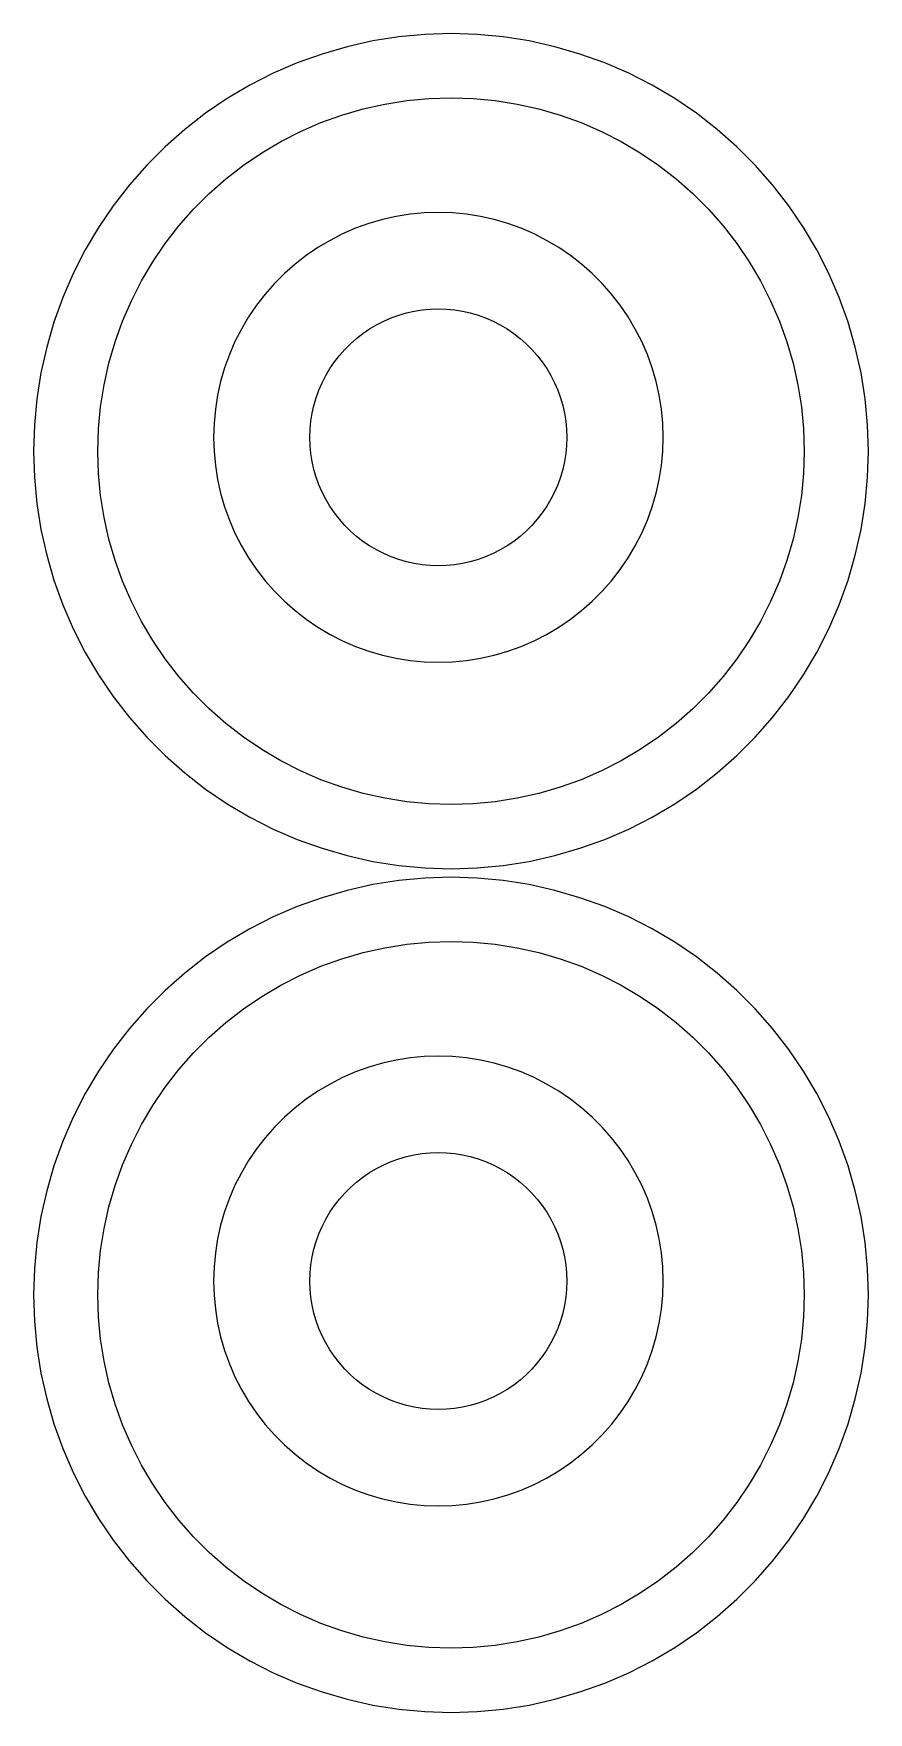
# Model space of a CAD drawing. Extents: x 2 to 1502, y 3 to 1555.
# Drawn here: x 1328.9 to 1402.6, y 52.2 to 200.3 of the extents above; entities that cross this region are included whole.
import ezdxf

# ---------------------------------------------------------------- set-up
doc = ezdxf.new("R2010")
doc.units = 0
doc.layers.get('0').update_dxf_attribs({"linetype": 'CONTINUOUS'})

msp = doc.modelspace()

# ---------------------------------------------------------------- linework, layer by layer
at = {"color": 7}
for points in [[(1361.1594, 200.024936), (1358.87295, 199.662611)], [(1363.46415, 200.242586), (1361.1594, 200.024936)], [(1365.777975, 200.315486), (1363.46415, 200.242736)], [(1368.0918, 200.242586), (1365.777975, 200.315336)], [(1370.396475, 200.024936), (1368.0918, 200.242586)], [(1372.683, 199.662611), (1370.396475, 200.024936)], [(1356.61365, 199.157786), (1354.390575, 198.511811)], [(1358.87295, 199.662611), (1356.61365, 199.157786)], [(1374.942225, 199.157786), (1372.683, 199.662611)], [(1377.1653, 198.511811), (1374.942225, 199.157786)], [(1352.212425, 197.727686), (1350.087825, 196.808186)], [(1354.390575, 198.511811), (1352.212425, 197.727686)], [(1379.34345, 197.727686), (1377.1653, 198.511811)], [(1381.46805, 196.808186), (1379.34345, 197.727686)], [(1348.025175, 195.757361), (1346.032575, 194.578961)], [(1350.087825, 196.808186), (1348.025175, 195.757361)], [(1383.530775, 195.757361), (1381.46805, 196.808186)], [(1385.523375, 194.578961), (1383.530775, 195.757361)], [(1346.032575, 194.578961), (1344.117825, 193.277636)], [(1358.023575, 193.666511), (1359.935175, 194.093711)], [(1359.935175, 194.093711), (1361.86995, 194.400386)], [(1361.86995, 194.400386), (1363.8201, 194.584661)], [(1363.8201, 194.584661), (1365.777975, 194.646161)], [(1365.777975, 194.646161), (1367.73585, 194.584661)], [(1367.73585, 194.584661), (1369.686, 194.400386)], [(1369.686, 194.400386), (1371.6207, 194.093711)], [(1371.6207, 194.093711), (1373.532375, 193.666511)], [(1387.43805, 193.277636), (1385.523375, 194.578961)], [(1344.117825, 193.277636), (1342.28865, 191.858861)], [(1354.29945, 192.456386), (1356.142425, 193.119986)], [(1356.142425, 193.119986), (1358.023575, 193.666511)], [(1373.532375, 193.666511), (1375.41345, 193.119986)], [(1375.41345, 193.119986), (1377.256425, 192.456386)], [(1389.267225, 191.858861), (1387.43805, 193.277636)], [(1342.28865, 191.858861), (1340.5521, 190.327811)], [(1350.756375, 190.789211), (1352.5017, 191.678561)], [(1352.5017, 191.678561), (1354.29945, 192.456386)], [(1377.256425, 192.456386), (1379.054175, 191.678561)], [(1379.054175, 191.678561), (1380.799575, 190.789211)], [(1391.003775, 190.327811), (1389.267225, 191.858861)], [(1340.5521, 190.327811), (1338.915225, 188.690861)], [(1347.45015, 188.691086), (1349.0703, 189.792161)], [(1349.0703, 189.792161), (1350.756375, 190.789211)], [(1380.799575, 190.789211), (1382.485575, 189.792161)], [(1382.485575, 189.792161), (1384.105725, 188.691086)], [(1392.640725, 188.690861), (1391.003775, 190.327811)], [(1338.915225, 188.690861), (1337.384175, 186.954386)], [(1345.902375, 187.490486), (1347.45015, 188.691086)], [(1384.105725, 188.691086), (1385.6535, 187.490486)], [(1394.171775, 186.954386), (1392.640725, 188.690861)], [(1337.384175, 186.954386), (1335.9654, 185.125136)], [(1344.43305, 186.195086), (1345.902375, 187.490486)], [(1385.6535, 187.490486), (1387.1229, 186.195086)], [(1395.590475, 185.125136), (1394.171775, 186.954386)], [(1343.04795, 184.809986), (1344.43305, 186.195086)], [(1387.1229, 186.195086), (1388.508, 184.809986)], [(1335.9654, 185.125136), (1334.664, 183.210461)], [(1341.75255, 183.340661), (1343.04795, 184.809986)], [(1359.7278, 183.899561), (1358.530725, 183.551786)], [(1360.9443, 184.171511), (1359.7278, 183.899561)], [(1362.1755, 184.366436), (1360.9443, 184.171511)], [(1363.41645, 184.483811), (1362.1755, 184.366436)], [(1364.66235, 184.522961), (1363.41645, 184.483961)], [(1365.90825, 184.483811), (1364.66235, 184.522811)], [(1367.149275, 184.366436), (1365.90825, 184.483811)], [(1368.380475, 184.171511), (1367.149275, 184.366436)], [(1369.596975, 183.899561), (1368.380475, 184.171511)], [(1370.79405, 183.551786), (1369.596975, 183.899561)], [(1388.508, 184.809986), (1389.803325, 183.340661)], [(1396.891875, 183.210461), (1395.590475, 185.125136)], [(1334.664, 183.210461), (1333.485675, 181.217861)], [(1340.551875, 181.792886), (1341.75255, 183.340661)], [(1356.213825, 182.634461), (1355.10315, 182.068586)], [(1357.357875, 183.129536), (1356.213825, 182.634461)], [(1358.530725, 183.551786), (1357.357875, 183.129536)], [(1371.966825, 183.129536), (1370.79405, 183.551786)], [(1373.110875, 182.634461), (1371.966825, 183.129536)], [(1374.22155, 182.068586), (1373.110875, 182.634461)], [(1389.803325, 183.340661), (1391.004, 181.792886)], [(1398.070275, 181.217861), (1396.891875, 183.210461)], [(1333.485675, 181.217861), (1332.43485, 179.155211)], [(1339.450875, 180.172736), (1340.551875, 181.792886)], [(1354.030275, 181.434011), (1352.99925, 180.733361)], [(1355.10315, 182.068586), (1354.030275, 181.434011)], [(1375.2945, 181.434011), (1374.22155, 182.068586)], [(1376.325525, 180.733361), (1375.2945, 181.434011)], [(1391.004, 181.792886), (1392.105, 180.172736)], [(1399.121025, 179.155211), (1398.070275, 181.217861)], [(1338.45375, 178.486661), (1339.450875, 180.172736)], [(1352.014275, 179.969336), (1351.07925, 179.145011)], [(1352.99925, 180.733361), (1352.014275, 179.969336)], [(1377.310425, 179.969336), (1376.325525, 180.733361)], [(1378.245525, 179.145011), (1377.310425, 179.969336)], [(1392.105, 180.172736), (1393.102125, 178.486661)], [(1332.43485, 179.155211), (1331.515275, 177.030611)], [(1337.564475, 176.741336), (1338.45375, 178.486661)], [(1350.19785, 178.263536), (1349.37345, 177.328511)], [(1351.07925, 179.145011), (1350.19785, 178.263536)], [(1379.126925, 178.263536), (1378.245525, 179.145011)], [(1379.951325, 177.328511), (1379.126925, 178.263536)], [(1393.102125, 178.486661), (1393.991475, 176.741336)], [(1400.0406, 177.030611), (1399.121025, 179.155211)], [(1331.515275, 177.030611), (1330.731225, 174.852461)], [(1336.78665, 174.943586), (1337.564475, 176.741336)], [(1348.609425, 176.343536), (1347.908775, 175.312586)], [(1349.37345, 177.328511), (1348.609425, 176.343536)], [(1380.71535, 176.343536), (1379.951325, 177.328511)], [(1381.415925, 175.312586), (1380.71535, 176.343536)], [(1393.991475, 176.741336), (1394.7693, 174.943586)], [(1400.82465, 174.852461), (1400.0406, 177.030611)], [(1330.731225, 174.852461), (1330.08525, 172.629386)], [(1336.12305, 173.100536), (1336.78665, 174.943586)], [(1347.908775, 175.312586), (1347.274275, 174.239636)], [(1359.200025, 174.616511), (1359.834675, 174.939836)], [(1359.834675, 174.939836), (1360.488375, 175.222811)], [(1360.488375, 175.222811), (1361.158575, 175.464011)], [(1361.158575, 175.464011), (1361.842575, 175.662836)], [(1361.842575, 175.662836), (1362.53775, 175.818161)], [(1362.53775, 175.818161), (1363.241325, 175.929536)], [(1363.241325, 175.929536), (1363.95045, 175.997036)], [(1363.95045, 175.996661), (1364.66235, 176.019161)], [(1364.66235, 176.019011), (1365.374325, 175.996511)], [(1365.374325, 175.996661), (1366.08345, 175.929161)], [(1366.08345, 175.929536), (1366.78695, 175.818161)], [(1366.78695, 175.818161), (1367.482125, 175.662836)], [(1367.482125, 175.662836), (1368.166125, 175.464011)], [(1368.166125, 175.464011), (1368.8364, 175.222811)], [(1368.8364, 175.222811), (1369.4901, 174.939836)], [(1369.4901, 174.939836), (1370.12475, 174.616511)], [(1382.0505, 174.239636), (1381.415925, 175.312586)], [(1394.7693, 174.943586), (1395.4329, 173.100536)], [(1401.4707, 172.629386), (1400.82465, 174.852461)], [(1347.274275, 174.239636), (1346.708325, 173.128961)], [(1356.9006, 172.945886), (1357.4349, 173.416961)], [(1357.4349, 173.416961), (1357.9977, 173.853536)], [(1357.9977, 173.853536), (1358.5869, 174.253886)], [(1358.5869, 174.253886), (1359.200025, 174.616511)], [(1370.12475, 174.616511), (1370.737875, 174.253886)], [(1370.737875, 174.253886), (1371.327, 173.853536)], [(1371.327, 173.853536), (1371.8898, 173.416961)], [(1371.8898, 173.416961), (1372.4241, 172.945886)], [(1382.61645, 173.128961), (1382.0505, 174.239636)], [(1330.08525, 172.629386), (1329.58035, 170.370086)], [(1335.576525, 171.219461), (1336.12305, 173.100536)], [(1346.213325, 171.984911), (1345.791, 170.812136)], [(1346.708325, 173.128961), (1346.213325, 171.984911)], [(1355.489325, 171.345086), (1355.925825, 171.907886)], [(1355.925825, 171.907886), (1356.396975, 172.442186)], [(1356.396975, 172.442186), (1356.9006, 172.945886)], [(1372.4241, 172.945886), (1372.9278, 172.442186)], [(1372.9278, 172.442186), (1373.398875, 171.907886)], [(1373.398875, 171.907886), (1373.83545, 171.345086)], [(1383.11145, 171.984911), (1382.61645, 173.128961)], [(1383.5337, 170.812136), (1383.11145, 171.984911)], [(1395.4329, 173.100536), (1395.979425, 171.219461)], [(1401.975525, 170.370086), (1401.4707, 172.629386)], [(1335.149325, 169.307786), (1335.576525, 171.219461)], [(1345.791, 170.812136), (1345.443225, 169.615061)], [(1354.72635, 170.142836), (1355.0889, 170.755961)], [(1355.0889, 170.755961), (1355.489325, 171.345086)], [(1373.83545, 171.345086), (1374.2358, 170.755961)], [(1374.2358, 170.755961), (1374.598425, 170.142836)], [(1383.881475, 169.615061), (1383.5337, 170.812136)], [(1395.979425, 171.219461), (1396.40655, 169.307786)], [(1329.58035, 170.370086), (1329.2181, 168.083636)], [(1334.842575, 167.373086), (1335.149325, 169.307786)], [(1345.443225, 169.615061), (1345.17135, 168.398561)], [(1354.12005, 168.854411), (1354.40295, 169.508186)], [(1354.40295, 169.508186), (1354.72635, 170.142836)], [(1374.598425, 170.142836), (1374.92175, 169.508186)], [(1374.92175, 169.508186), (1375.204725, 168.854411)], [(1384.153425, 168.398561), (1383.881475, 169.615061)], [(1396.40655, 169.307786), (1396.7133, 167.373086)], [(1402.337775, 168.083636), (1401.975525, 170.370086)], [(1329.2181, 168.083636), (1329.000375, 165.778886)], [(1345.17135, 168.398561), (1344.97635, 167.167361)], [(1353.524625, 166.805036), (1353.680025, 167.500211)], [(1353.680025, 167.500211), (1353.878775, 168.184211)], [(1353.878775, 168.184211), (1354.12005, 168.854411)], [(1375.204725, 168.854411), (1375.446, 168.184211)], [(1375.446, 168.184211), (1375.64475, 167.500211)], [(1375.64475, 167.500211), (1375.800075, 166.805036)], [(1384.348425, 167.167361), (1384.153425, 168.398561)], [(1402.5555, 165.778886), (1402.337775, 168.083636)], [(1334.658375, 165.422936), (1334.842575, 167.373086)], [(1344.97635, 167.167361), (1344.85905, 165.926336)], [(1353.3462, 165.392411), (1353.41295, 166.101536)], [(1353.41325, 166.101536), (1353.524625, 166.805036)], [(1375.800075, 166.805036), (1375.911525, 166.101536)], [(1375.911825, 166.101536), (1375.978575, 165.392411)], [(1384.465725, 165.926336), (1384.348425, 167.167361)], [(1396.7133, 167.373086), (1396.897575, 165.422936)], [(1329.0003, 165.778886), (1328.92755, 163.465061)], [(1334.596875, 163.465061), (1334.658375, 165.422936)], [(1344.819825, 164.680436), (1344.858825, 163.434536)], [(1344.8589, 165.926336), (1344.8199, 164.680436)], [(1353.323475, 164.680436), (1353.345975, 165.392411)], [(1353.345975, 163.968461), (1353.323475, 164.680436)], [(1376.001225, 164.680436), (1375.978725, 163.968461)], [(1375.9788, 165.392411), (1376.0013, 164.680436)], [(1384.504875, 164.680436), (1384.465875, 165.926336)], [(1384.465875, 163.434536), (1384.504875, 164.680436)], [(1396.897575, 165.422936), (1396.959075, 163.465061)], [(1402.628325, 163.465061), (1402.555575, 165.778886)], [(1328.92755, 163.465061), (1329.0003, 161.151236)], [(1334.658375, 161.507186), (1334.596875, 163.465061)], [(1344.85905, 163.434536), (1344.97635, 162.193586)], [(1353.41295, 163.259336), (1353.3462, 163.968461)], [(1353.524625, 162.555836), (1353.41325, 163.259336)], [(1375.911525, 163.259336), (1375.800075, 162.555836)], [(1375.978575, 163.968461), (1375.911825, 163.259336)], [(1384.348425, 162.193586), (1384.465725, 163.434536)], [(1396.959075, 163.465061), (1396.897575, 161.507186)], [(1402.555575, 161.151236), (1402.628325, 163.465061)], [(1334.842575, 159.557036), (1334.658375, 161.507186)], [(1344.97635, 162.193586), (1345.17135, 160.962386)], [(1353.680025, 161.860661), (1353.524625, 162.555836)], [(1353.878775, 161.176661), (1353.680025, 161.860661)], [(1375.64475, 161.860661), (1375.446, 161.176661)], [(1375.800075, 162.555836), (1375.64475, 161.860661)], [(1384.153425, 160.962386), (1384.348425, 162.193586)], [(1396.897575, 161.507186), (1396.7133, 159.557036)], [(1329.000375, 161.151236), (1329.2181, 158.846561)], [(1345.17135, 160.962386), (1345.443225, 159.745886)], [(1354.12005, 160.506461), (1353.878775, 161.176661)], [(1354.40295, 159.852761), (1354.12005, 160.506461)], [(1375.204725, 160.506461), (1374.92175, 159.852761)], [(1375.446, 161.176661), (1375.204725, 160.506461)], [(1383.881475, 159.745886), (1384.153425, 160.962386)], [(1402.337775, 158.846561), (1402.5555, 161.151236)], [(1329.2181, 158.846561), (1329.58035, 156.560036)], [(1335.149325, 157.622336), (1334.842575, 159.557036)], [(1345.443225, 159.745886), (1345.791, 158.548736)], [(1345.791, 158.548736), (1346.213325, 157.375961)], [(1354.72635, 159.218111), (1354.40295, 159.852761)], [(1355.0889, 158.604986), (1354.72635, 159.218111)], [(1355.489325, 158.015786), (1355.0889, 158.604986)], [(1374.2358, 158.604986), (1373.83545, 158.015786)], [(1374.598425, 159.218111), (1374.2358, 158.604986)], [(1374.92175, 159.852761), (1374.598425, 159.218111)], [(1383.11145, 157.375961), (1383.5337, 158.548736)], [(1383.5337, 158.548736), (1383.881475, 159.745886)], [(1396.7133, 159.557036), (1396.40655, 157.622336)], [(1401.975525, 156.560036), (1402.337775, 158.846561)], [(1335.576525, 155.710661), (1335.149325, 157.622336)], [(1346.213325, 157.375961), (1346.708325, 156.231911)], [(1355.925825, 157.452986), (1355.489325, 158.015786)], [(1356.396975, 156.918686), (1355.925825, 157.452986)], [(1373.398875, 157.452986), (1372.9278, 156.918686)], [(1373.83545, 158.015786), (1373.398875, 157.452986)], [(1382.61645, 156.231911), (1383.11145, 157.375961)], [(1396.40655, 157.622336), (1395.979425, 155.710661)], [(1329.58035, 156.560036), (1330.08525, 154.300811)], [(1336.12305, 153.829586), (1335.576525, 155.710661)], [(1346.708325, 156.231911), (1347.274275, 155.121236)], [(1356.9006, 156.414986), (1356.396975, 156.918686)], [(1357.4349, 155.943911), (1356.9006, 156.414986)], [(1357.9977, 155.507411), (1357.4349, 155.943911)], [(1371.8898, 155.943911), (1371.327, 155.507411)], [(1372.4241, 156.414986), (1371.8898, 155.943911)], [(1372.9278, 156.918686), (1372.4241, 156.414986)], [(1382.0505, 155.121236), (1382.61645, 156.231911)], [(1395.979425, 155.710661), (1395.4329, 153.829586)], [(1401.4707, 154.300811), (1401.975525, 156.560036)], [(1330.08525, 154.300811), (1330.731225, 152.077736)], [(1347.274275, 155.121236), (1347.908775, 154.048286)], [(1358.5869, 155.106986), (1357.9977, 155.507411)], [(1359.200025, 154.744361), (1358.5869, 155.106986)], [(1359.834675, 154.421036), (1359.200025, 154.744361)], [(1360.488375, 154.138136), (1359.834675, 154.421036)], [(1361.158575, 153.896861), (1360.488375, 154.138136)], [(1368.8364, 154.138136), (1368.166125, 153.896861)], [(1369.4901, 154.421036), (1368.8364, 154.138136)], [(1370.12475, 154.744361), (1369.4901, 154.421036)], [(1370.737875, 155.106986), (1370.12475, 154.744361)], [(1371.327, 155.507411), (1370.737875, 155.106986)], [(1381.415925, 154.048286), (1382.0505, 155.121236)], [(1400.82465, 152.077736), (1401.4707, 154.300811)], [(1336.78665, 151.986536), (1336.12305, 153.829586)], [(1347.908775, 154.048286), (1348.609425, 153.017336)], [(1348.609425, 153.017336), (1349.37345, 152.032361)], [(1361.842575, 153.698111), (1361.158575, 153.896861)], [(1362.53775, 153.542711), (1361.842575, 153.698111)], [(1363.241325, 153.431336), (1362.53775, 153.542711)], [(1363.95045, 153.364286), (1363.241325, 153.431036)], [(1364.66235, 153.341861), (1363.95045, 153.364361)], [(1365.374325, 153.364286), (1364.66235, 153.341786)], [(1366.08345, 153.431336), (1365.374325, 153.364586)], [(1366.78695, 153.542711), (1366.08345, 153.431336)], [(1367.482125, 153.698111), (1366.78695, 153.542711)], [(1368.166125, 153.896861), (1367.482125, 153.698111)], [(1379.951325, 152.032361), (1380.71535, 153.017336)], [(1380.71535, 153.017336), (1381.415925, 154.048286)], [(1395.4329, 153.829586), (1394.7693, 151.986536)], [(1330.731225, 152.077736), (1331.515275, 149.899586)], [(1337.564475, 150.188861), (1336.78665, 151.986536)], [(1349.37345, 152.032361), (1350.19785, 151.097336)], [(1379.126925, 151.097336), (1379.951325, 152.032361)], [(1394.7693, 151.986536), (1393.991475, 150.188861)], [(1400.0406, 149.899586), (1400.82465, 152.077736)], [(1331.515275, 149.899586), (1332.43485, 147.774911)], [(1338.45375, 148.443461), (1337.564475, 150.188861)], [(1350.19785, 151.097336), (1351.07925, 150.215936)], [(1351.07925, 150.215936), (1352.014275, 149.391536)], [(1377.310425, 149.391536), (1378.245525, 150.215936)], [(1378.245525, 150.215936), (1379.126925, 151.097336)], [(1393.991475, 150.188861), (1393.102125, 148.443461)], [(1399.121025, 147.774911), (1400.0406, 149.899586)], [(1339.450875, 146.757386), (1338.45375, 148.443461)], [(1352.014275, 149.391536), (1352.99925, 148.627511)], [(1352.99925, 148.627511), (1354.030275, 147.926861)], [(1375.2945, 147.926861), (1376.325525, 148.627511)], [(1376.325525, 148.627511), (1377.310425, 149.391536)], [(1393.102125, 148.443461), (1392.105, 146.757386)], [(1332.43485, 147.774911), (1333.485675, 145.712261)], [(1340.551875, 145.137236), (1339.450875, 146.757386)], [(1354.030275, 147.926861), (1355.10315, 147.292361)], [(1355.10315, 147.292361), (1356.213825, 146.726411)], [(1356.213825, 146.726411), (1357.357875, 146.231411)], [(1371.966825, 146.231411), (1373.110875, 146.726411)], [(1373.110875, 146.726411), (1374.22155, 147.292361)], [(1374.22155, 147.292361), (1375.2945, 147.926861)], [(1392.105, 146.757386), (1391.004, 145.137236)], [(1398.070275, 145.712261), (1399.121025, 147.774911)], [(1333.485675, 145.712261), (1334.664, 143.719661)], [(1357.357875, 146.231411), (1358.530725, 145.809086)], [(1358.530725, 145.809086), (1359.7278, 145.461311)], [(1359.7278, 145.461311), (1360.9443, 145.189361)], [(1360.9443, 145.189361), (1362.1755, 144.994436)], [(1367.149275, 144.994436), (1368.380475, 145.189361)], [(1368.380475, 145.189361), (1369.596975, 145.461311)], [(1369.596975, 145.461311), (1370.79405, 145.809086)], [(1370.79405, 145.809086), (1371.966825, 146.231411)], [(1396.891875, 143.719661), (1398.070275, 145.712261)], [(1334.664, 143.719661), (1335.9654, 141.804986)], [(1341.75255, 143.589536), (1340.551875, 145.137236)], [(1362.1755, 144.994436), (1363.41645, 144.877136)], [(1363.41645, 144.877136), (1364.66235, 144.838136)], [(1364.66235, 144.837911), (1365.90825, 144.876911)], [(1365.90825, 144.877136), (1367.149275, 144.994436)], [(1391.004, 145.137236), (1389.803325, 143.589536)], [(1395.590475, 141.804986), (1396.891875, 143.719661)], [(1343.04795, 142.120136), (1341.75255, 143.589536)], [(1389.803325, 143.589536), (1388.508, 142.120136)], [(1335.9654, 141.804986), (1337.384175, 139.975811)], [(1344.43305, 140.735036), (1343.04795, 142.120136)], [(1388.508, 142.120136), (1387.1229, 140.735036)], [(1394.171775, 139.975811), (1395.590475, 141.804986)], [(1337.384175, 139.975811), (1338.915225, 138.239261)], [(1345.902375, 139.439636), (1344.43305, 140.735036)], [(1347.45015, 138.239036), (1345.902375, 139.439636)], [(1385.6535, 139.439636), (1384.105725, 138.239036)], [(1387.1229, 140.735036), (1385.6535, 139.439636)], [(1392.640725, 138.239261), (1394.171775, 139.975811)], [(1338.915225, 138.239261), (1340.5521, 136.602311)], [(1349.0703, 137.138036), (1347.45015, 138.239036)], [(1384.105725, 138.239036), (1382.485575, 137.138036)], [(1391.003775, 136.602311), (1392.640725, 138.239261)], [(1340.5521, 136.602311), (1342.28865, 135.071261)], [(1350.756375, 136.140911), (1349.0703, 137.138036)], [(1382.485575, 137.138036), (1380.799575, 136.140911)], [(1389.267225, 135.071261), (1391.003775, 136.602311)], [(1342.28865, 135.071261), (1344.117825, 133.652561)], [(1352.5017, 135.251561), (1350.756375, 136.140911)], [(1354.29945, 134.473736), (1352.5017, 135.251561)], [(1379.054175, 135.251561), (1377.256425, 134.473736)], [(1380.799575, 136.140911), (1379.054175, 135.251561)], [(1387.43805, 133.652561), (1389.267225, 135.071261)], [(1344.117825, 133.652561), (1346.032575, 132.351161)], [(1356.142425, 133.810136), (1354.29945, 134.473736)], [(1358.023575, 133.263611), (1356.142425, 133.810136)], [(1375.41345, 133.810136), (1373.532375, 133.263611)], [(1377.256425, 134.473736), (1375.41345, 133.810136)], [(1385.523375, 132.351161), (1387.43805, 133.652561)], [(1346.032575, 132.351161), (1348.025175, 131.172761)], [(1359.935175, 132.836411), (1358.023575, 133.263611)], [(1361.86995, 132.529736), (1359.935175, 132.836411)], [(1363.8201, 132.345461), (1361.86995, 132.529736)], [(1365.777975, 132.283961), (1363.8201, 132.345461)], [(1367.73585, 132.345461), (1365.777975, 132.283961)], [(1369.686, 132.529736), (1367.73585, 132.345461)], [(1371.6207, 132.836411), (1369.686, 132.529736)], [(1373.532375, 133.263611), (1371.6207, 132.836411)], [(1383.530775, 131.172761), (1385.523375, 132.351161)], [(1348.025175, 131.172761), (1350.087825, 130.122011)], [(1381.46805, 130.122011), (1383.530775, 131.172761)], [(1350.087825, 130.122011), (1352.212425, 129.202436)], [(1352.212425, 129.202436), (1354.390575, 128.418386)], [(1377.1653, 128.418386), (1379.34345, 129.202436)], [(1379.34345, 129.202436), (1381.46805, 130.122011)], [(1354.390575, 128.418386), (1356.61365, 127.772336)], [(1356.61365, 127.772336), (1358.87295, 127.267511)], [(1372.683, 127.267511), (1374.942225, 127.772336)], [(1374.942225, 127.772336), (1377.1653, 128.418386)], [(1358.87295, 127.267511), (1361.1594, 126.905261)], [(1361.1594, 126.905261), (1363.46415, 126.687536)], [(1363.46415, 126.687536), (1365.777975, 126.614786)], [(1365.777975, 126.614711), (1368.0918, 126.687461)], [(1368.0918, 126.687536), (1370.396475, 126.905261)], [(1370.396475, 126.905261), (1372.683, 127.267511)], [(1356.61365, 124.707461), (1354.390575, 124.061486)], [(1358.87295, 125.212286), (1356.61365, 124.707461)], [(1361.1594, 125.574611), (1358.87295, 125.212286)], [(1363.46415, 125.792261), (1361.1594, 125.574611)], [(1365.777975, 125.865161), (1363.46415, 125.792411)], [(1368.0918, 125.792261), (1365.777975, 125.865011)], [(1370.396475, 125.574611), (1368.0918, 125.792261)], [(1372.683, 125.212286), (1370.396475, 125.574611)], [(1374.942225, 124.707461), (1372.683, 125.212286)], [(1377.1653, 124.061486), (1374.942225, 124.707461)], [(1352.212425, 123.277361), (1350.087825, 122.357861)], [(1354.390575, 124.061486), (1352.212425, 123.277361)], [(1379.34345, 123.277361), (1377.1653, 124.061486)], [(1381.46805, 122.357861), (1379.34345, 123.277361)], [(1350.087825, 122.357861), (1348.025175, 121.307036)], [(1383.530775, 121.307036), (1381.46805, 122.357861)], [(1346.032575, 120.128636), (1344.117825, 118.827311)], [(1348.025175, 121.307036), (1346.032575, 120.128636)], [(1361.86995, 119.950061), (1363.8201, 120.134336)], [(1363.8201, 120.134336), (1365.777975, 120.195836)], [(1365.777975, 120.195836), (1367.73585, 120.134336)], [(1367.73585, 120.134336), (1369.686, 119.950061)], [(1385.523375, 120.128636), (1383.530775, 121.307036)], [(1387.43805, 118.827311), (1385.523375, 120.128636)], [(1344.117825, 118.827311), (1342.28865, 117.408536)], [(1354.29945, 118.006061), (1356.142425, 118.669661)], [(1356.142425, 118.669661), (1358.023575, 119.216186)], [(1358.023575, 119.216186), (1359.935175, 119.643386)], [(1359.935175, 119.643386), (1361.86995, 119.950061)], [(1369.686, 119.950061), (1371.6207, 119.643386)], [(1371.6207, 119.643386), (1373.532375, 119.216186)], [(1373.532375, 119.216186), (1375.41345, 118.669661)], [(1375.41345, 118.669661), (1377.256425, 118.006061)], [(1389.267225, 117.408536), (1387.43805, 118.827311)], [(1342.28865, 117.408536), (1340.5521, 115.877486)], [(1350.756375, 116.338886), (1352.5017, 117.228236)], [(1352.5017, 117.228236), (1354.29945, 118.006061)], [(1377.256425, 118.006061), (1379.054175, 117.228236)], [(1379.054175, 117.228236), (1380.799575, 116.338886)], [(1391.003775, 115.877486), (1389.267225, 117.408536)], [(1340.5521, 115.877486), (1338.915225, 114.240536)], [(1349.0703, 115.341836), (1350.756375, 116.338886)], [(1380.799575, 116.338886), (1382.485575, 115.341836)], [(1392.640725, 114.240536), (1391.003775, 115.877486)], [(1338.915225, 114.240536), (1337.384175, 112.504061)], [(1345.902375, 113.040161), (1347.45015, 114.240761)], [(1347.45015, 114.240761), (1349.0703, 115.341836)], [(1382.485575, 115.341836), (1384.105725, 114.240761)], [(1384.105725, 114.240761), (1385.6535, 113.040161)], [(1394.171775, 112.504061), (1392.640725, 114.240536)], [(1344.43305, 111.744761), (1345.902375, 113.040161)], [(1385.6535, 113.040161), (1387.1229, 111.744761)], [(1337.384175, 112.504061), (1335.9654, 110.674811)], [(1343.04795, 110.359661), (1344.43305, 111.744761)], [(1387.1229, 111.744761), (1388.508, 110.359661)], [(1395.590475, 110.674811), (1394.171775, 112.504061)], [(1335.9654, 110.674811), (1334.664, 108.760136)], [(1341.75255, 108.890336), (1343.04795, 110.359661)], [(1360.9443, 109.721186), (1359.7278, 109.449236)], [(1362.1755, 109.916111), (1360.9443, 109.721186)], [(1363.41645, 110.033486), (1362.1755, 109.916111)], [(1364.66235, 110.072636), (1363.41645, 110.033636)], [(1365.90825, 110.033486), (1364.66235, 110.072486)], [(1367.149275, 109.916111), (1365.90825, 110.033486)], [(1368.380475, 109.721186), (1367.149275, 109.916111)], [(1369.596975, 109.449236), (1368.380475, 109.721186)], [(1388.508, 110.359661), (1389.803325, 108.890336)], [(1396.891875, 108.760136), (1395.590475, 110.674811)], [(1334.664, 108.760136), (1333.485675, 106.767536)], [(1340.551875, 107.342561), (1341.75255, 108.890336)], [(1356.213825, 108.184136), (1355.10315, 107.618261)], [(1357.357875, 108.679211), (1356.213825, 108.184136)], [(1358.530725, 109.101461), (1357.357875, 108.679211)], [(1359.7278, 109.449236), (1358.530725, 109.101461)], [(1370.79405, 109.101461), (1369.596975, 109.449236)], [(1371.966825, 108.679211), (1370.79405, 109.101461)], [(1373.110875, 108.184136), (1371.966825, 108.679211)], [(1374.22155, 107.618261), (1373.110875, 108.184136)], [(1389.803325, 108.890336), (1391.004, 107.342561)], [(1398.070275, 106.767536), (1396.891875, 108.760136)], [(1333.485675, 106.767536), (1332.43485, 104.704886)], [(1339.450875, 105.722411), (1340.551875, 107.342561)], [(1354.030275, 106.983686), (1352.99925, 106.283036)], [(1355.10315, 107.618261), (1354.030275, 106.983686)], [(1375.2945, 106.983686), (1374.22155, 107.618261)], [(1376.325525, 106.283036), (1375.2945, 106.983686)], [(1391.004, 107.342561), (1392.105, 105.722411)], [(1399.121025, 104.704886), (1398.070275, 106.767536)], [(1338.45375, 104.036336), (1339.450875, 105.722411)], [(1352.014275, 105.519011), (1351.07925, 104.694686)], [(1352.99925, 106.283036), (1352.014275, 105.519011)], [(1377.310425, 105.519011), (1376.325525, 106.283036)], [(1378.245525, 104.694686), (1377.310425, 105.519011)], [(1392.105, 105.722411), (1393.102125, 104.036336)], [(1332.43485, 104.704886), (1331.515275, 102.580286)], [(1337.564475, 102.291011), (1338.45375, 104.036336)], [(1350.19785, 103.813211), (1349.37345, 102.878186)], [(1351.07925, 104.694686), (1350.19785, 103.813211)], [(1379.126925, 103.813211), (1378.245525, 104.694686)], [(1379.951325, 102.878186), (1379.126925, 103.813211)], [(1393.102125, 104.036336), (1393.991475, 102.291011)], [(1400.0406, 102.580286), (1399.121025, 104.704886)], [(1331.515275, 102.580286), (1330.731225, 100.402136)], [(1336.78665, 100.493261), (1337.564475, 102.291011)], [(1349.37345, 102.878186), (1348.609425, 101.893211)], [(1380.71535, 101.893211), (1379.951325, 102.878186)], [(1393.991475, 102.291011), (1394.7693, 100.493261)], [(1400.82465, 100.402136), (1400.0406, 102.580286)], [(1347.908775, 100.862261), (1347.274275, 99.789311)], [(1348.609425, 101.893211), (1347.908775, 100.862261)], [(1359.834675, 100.489511), (1360.488375, 100.772486)], [(1360.488375, 100.772486), (1361.158575, 101.013686)], [(1361.158575, 101.013686), (1361.842575, 101.212511)], [(1361.842575, 101.212511), (1362.53775, 101.367836)], [(1362.53775, 101.367836), (1363.241325, 101.479211)], [(1363.241325, 101.479211), (1363.95045, 101.546711)], [(1363.95045, 101.546336), (1364.66235, 101.568836)], [(1364.66235, 101.568686), (1365.374325, 101.546186)], [(1365.374325, 101.546336), (1366.08345, 101.478836)], [(1366.08345, 101.479211), (1366.78695, 101.367836)], [(1366.78695, 101.367836), (1367.482125, 101.212511)], [(1367.482125, 101.212511), (1368.166125, 101.013686)], [(1368.166125, 101.013686), (1368.8364, 100.772486)], [(1368.8364, 100.772486), (1369.4901, 100.489511)], [(1381.415925, 100.862261), (1380.71535, 101.893211)], [(1382.0505, 99.789311), (1381.415925, 100.862261)], [(1330.731225, 100.402136), (1330.08525, 98.179061)], [(1336.12305, 98.650211), (1336.78665, 100.493261)], [(1347.274275, 99.789311), (1346.708325, 98.678636)], [(1357.4349, 98.966636), (1357.9977, 99.403211)], [(1357.9977, 99.403211), (1358.5869, 99.803561)], [(1358.5869, 99.803561), (1359.200025, 100.166186)], [(1359.200025, 100.166186), (1359.834675, 100.489511)], [(1369.4901, 100.489511), (1370.12475, 100.166186)], [(1370.12475, 100.166186), (1370.737875, 99.803561)], [(1370.737875, 99.803561), (1371.327, 99.403211)], [(1371.327, 99.403211), (1371.8898, 98.966636)], [(1382.61645, 98.678636), (1382.0505, 99.789311)], [(1394.7693, 100.493261), (1395.4329, 98.650211)], [(1401.4707, 98.179061), (1400.82465, 100.402136)], [(1330.08525, 98.179061), (1329.58035, 95.919761)], [(1335.576525, 96.769136), (1336.12305, 98.650211)], [(1346.708325, 98.678636), (1346.213325, 97.534586)], [(1355.925825, 97.457561), (1356.396975, 97.991861)], [(1356.396975, 97.991861), (1356.9006, 98.495561)], [(1356.9006, 98.495561), (1357.4349, 98.966636)], [(1371.8898, 98.966636), (1372.4241, 98.495561)], [(1372.4241, 98.495561), (1372.9278, 97.991861)], [(1372.9278, 97.991861), (1373.398875, 97.457561)], [(1383.11145, 97.534586), (1382.61645, 98.678636)], [(1395.4329, 98.650211), (1395.979425, 96.769136)], [(1401.975525, 95.919761), (1401.4707, 98.179061)], [(1335.149325, 94.857461), (1335.576525, 96.769136)], [(1345.791, 96.361811), (1345.443225, 95.164736)], [(1346.213325, 97.534586), (1345.791, 96.361811)], [(1354.72635, 95.692511), (1355.0889, 96.305636)], [(1355.0889, 96.305636), (1355.489325, 96.894761)], [(1355.489325, 96.894761), (1355.925825, 97.457561)], [(1373.398875, 97.457561), (1373.83545, 96.894761)], [(1373.83545, 96.894761), (1374.2358, 96.305636)], [(1374.2358, 96.305636), (1374.598425, 95.692511)], [(1383.5337, 96.361811), (1383.11145, 97.534586)], [(1383.881475, 95.164736), (1383.5337, 96.361811)], [(1395.979425, 96.769136), (1396.40655, 94.857461)], [(1329.58035, 95.919761), (1329.2181, 93.633311)], [(1334.842575, 92.922761), (1335.149325, 94.857461)], [(1345.443225, 95.164736), (1345.17135, 93.948236)], [(1354.12005, 94.404086), (1354.40295, 95.057861)], [(1354.40295, 95.057861), (1354.72635, 95.692511)], [(1374.598425, 95.692511), (1374.92175, 95.057861)], [(1374.92175, 95.057861), (1375.204725, 94.404086)], [(1384.153425, 93.948236), (1383.881475, 95.164736)], [(1396.40655, 94.857461), (1396.7133, 92.922761)], [(1402.337775, 93.633311), (1401.975525, 95.919761)], [(1329.2181, 93.633311), (1329.000375, 91.328539)], [(1345.17135, 93.948236), (1344.97635, 92.717036)], [(1353.680025, 93.049886), (1353.878775, 93.733886)], [(1353.878775, 93.733886), (1354.12005, 94.404086)], [(1375.204725, 94.404086), (1375.446, 93.733886)], [(1375.446, 93.733886), (1375.64475, 93.049886)], [(1384.348425, 92.717036), (1384.153425, 93.948236)], [(1402.5555, 91.328539), (1402.337775, 93.633311)], [(1334.658375, 90.972589), (1334.842575, 92.922761)], [(1344.97635, 92.717036), (1344.85905, 91.475989)], [(1353.41325, 91.651189), (1353.524625, 92.354711)], [(1353.524625, 92.354711), (1353.680025, 93.049886)], [(1375.64475, 93.049886), (1375.800075, 92.354711)], [(1375.800075, 92.354711), (1375.911525, 91.651189)], [(1384.465725, 91.475989), (1384.348425, 92.717036)], [(1396.7133, 92.922761), (1396.897575, 90.972589)], [(1329.0003, 91.328539), (1328.92755, 89.014714)], [(1334.596875, 89.014714), (1334.658375, 90.972589)], [(1344.8589, 91.475989), (1344.8199, 90.230089)], [(1353.323475, 90.230089), (1353.345975, 90.942064)], [(1353.3462, 90.942064), (1353.41295, 91.651189)], [(1375.911825, 91.651189), (1375.978575, 90.942064)], [(1375.9788, 90.942064), (1376.0013, 90.230089)], [(1384.504875, 90.230089), (1384.465875, 91.475989)], [(1396.897575, 90.972589), (1396.959075, 89.014714)], [(1402.628325, 89.014714), (1402.555575, 91.328539)], [(1328.92755, 89.014714), (1329.0003, 86.700889)], [(1334.658375, 87.056839), (1334.596875, 89.014714)], [(1344.819825, 90.230089), (1344.858825, 88.984189)], [(1344.85905, 88.984189), (1344.97635, 87.743239)], [(1353.345975, 89.518114), (1353.323475, 90.230089)], [(1353.41295, 88.808989), (1353.3462, 89.518114)], [(1375.978575, 89.518114), (1375.911825, 88.808989)], [(1376.001225, 90.230089), (1375.978725, 89.518114)], [(1384.348425, 87.743239), (1384.465725, 88.984189)], [(1384.465875, 88.984189), (1384.504875, 90.230089)], [(1396.959075, 89.014714), (1396.897575, 87.056839)], [(1402.555575, 86.700889), (1402.628325, 89.014714)], [(1344.97635, 87.743239), (1345.17135, 86.512039)], [(1353.524625, 88.105489), (1353.41325, 88.808989)], [(1353.680025, 87.410314), (1353.524625, 88.105489)], [(1353.878775, 86.726314), (1353.680025, 87.410314)], [(1375.64475, 87.410314), (1375.446, 86.726314)], [(1375.800075, 88.105489), (1375.64475, 87.410314)], [(1375.911525, 88.808989), (1375.800075, 88.105489)], [(1384.153425, 86.512039), (1384.348425, 87.743239)], [(1329.000375, 86.700889), (1329.2181, 84.396214)], [(1334.842575, 85.106689), (1334.658375, 87.056839)], [(1345.17135, 86.512039), (1345.443225, 85.295539)], [(1354.12005, 86.056114), (1353.878775, 86.726314)], [(1354.40295, 85.402414), (1354.12005, 86.056114)], [(1375.204725, 86.056114), (1374.92175, 85.402414)], [(1375.446, 86.726314), (1375.204725, 86.056114)], [(1383.881475, 85.295539), (1384.153425, 86.512039)], [(1396.897575, 87.056839), (1396.7133, 85.106689)], [(1402.337775, 84.396214), (1402.5555, 86.700889)], [(1335.149325, 83.171989), (1334.842575, 85.106689)], [(1345.443225, 85.295539), (1345.791, 84.098389)], [(1354.72635, 84.767764), (1354.40295, 85.402414)], [(1355.0889, 84.154639), (1354.72635, 84.767764)], [(1374.598425, 84.767764), (1374.2358, 84.154639)], [(1374.92175, 85.402414), (1374.598425, 84.767764)], [(1383.5337, 84.098389), (1383.881475, 85.295539)], [(1396.7133, 85.106689), (1396.40655, 83.171989)], [(1329.2181, 84.396214), (1329.58035, 82.109689)], [(1335.576525, 81.260314), (1335.149325, 83.171989)], [(1345.791, 84.098389), (1346.213325, 82.925614)], [(1355.489325, 83.565439), (1355.0889, 84.154639)], [(1355.925825, 83.002639), (1355.489325, 83.565439)], [(1356.396975, 82.468339), (1355.925825, 83.002639)], [(1373.398875, 83.002639), (1372.9278, 82.468339)], [(1373.83545, 83.565439), (1373.398875, 83.002639)], [(1374.2358, 84.154639), (1373.83545, 83.565439)], [(1383.11145, 82.925614), (1383.5337, 84.098389)], [(1396.40655, 83.171989), (1395.979425, 81.260314)], [(1401.975525, 82.109689), (1402.337775, 84.396214)], [(1329.58035, 82.109689), (1330.08525, 79.850464)], [(1346.213325, 82.925614), (1346.708325, 81.781564)], [(1346.708325, 81.781564), (1347.274275, 80.670889)], [(1356.9006, 81.964639), (1356.396975, 82.468339)], [(1357.4349, 81.493564), (1356.9006, 81.964639)], [(1357.9977, 81.057064), (1357.4349, 81.493564)], [(1371.8898, 81.493564), (1371.327, 81.057064)], [(1372.4241, 81.964639), (1371.8898, 81.493564)], [(1372.9278, 82.468339), (1372.4241, 81.964639)], [(1382.0505, 80.670889), (1382.61645, 81.781564)], [(1382.61645, 81.781564), (1383.11145, 82.925614)], [(1401.4707, 79.850464), (1401.975525, 82.109689)], [(1336.12305, 79.379239), (1335.576525, 81.260314)], [(1347.274275, 80.670889), (1347.908775, 79.597939)], [(1358.5869, 80.656639), (1357.9977, 81.057064)], [(1359.200025, 80.294014), (1358.5869, 80.656639)], [(1359.834675, 79.970689), (1359.200025, 80.294014)], [(1370.12475, 80.294014), (1369.4901, 79.970689)], [(1370.737875, 80.656639), (1370.12475, 80.294014)], [(1371.327, 81.057064), (1370.737875, 80.656639)], [(1381.415925, 79.597939), (1382.0505, 80.670889)], [(1395.979425, 81.260314), (1395.4329, 79.379239)], [(1330.08525, 79.850464), (1330.731225, 77.627389)], [(1336.78665, 77.536189), (1336.12305, 79.379239)], [(1347.908775, 79.597939), (1348.609425, 78.566989)], [(1348.609425, 78.566989), (1349.37345, 77.582014)], [(1360.488375, 79.687789), (1359.834675, 79.970689)], [(1361.158575, 79.446514), (1360.488375, 79.687789)], [(1361.842575, 79.247764), (1361.158575, 79.446514)], [(1362.53775, 79.092364), (1361.842575, 79.247764)], [(1363.241325, 78.980989), (1362.53775, 79.092364)], [(1363.95045, 78.913939), (1363.241325, 78.980689)], [(1364.66235, 78.891514), (1363.95045, 78.914014)], [(1365.374325, 78.913939), (1364.66235, 78.891439)], [(1366.08345, 78.980989), (1365.374325, 78.914239)], [(1366.78695, 79.092364), (1366.08345, 78.980989)], [(1367.482125, 79.247764), (1366.78695, 79.092364)], [(1368.166125, 79.446514), (1367.482125, 79.247764)], [(1368.8364, 79.687789), (1368.166125, 79.446514)], [(1369.4901, 79.970689), (1368.8364, 79.687789)], [(1379.951325, 77.582014), (1380.71535, 78.566989)], [(1380.71535, 78.566989), (1381.415925, 79.597939)], [(1395.4329, 79.379239), (1394.7693, 77.536189)], [(1400.82465, 77.627389), (1401.4707, 79.850464)], [(1330.731225, 77.627389), (1331.515275, 75.449239)], [(1337.564475, 75.738514), (1336.78665, 77.536189)], [(1349.37345, 77.582014), (1350.19785, 76.646989)], [(1379.126925, 76.646989), (1379.951325, 77.582014)], [(1394.7693, 77.536189), (1393.991475, 75.738514)], [(1400.0406, 75.449239), (1400.82465, 77.627389)], [(1338.45375, 73.993114), (1337.564475, 75.738514)], [(1350.19785, 76.646989), (1351.07925, 75.765589)], [(1351.07925, 75.765589), (1352.014275, 74.941189)], [(1377.310425, 74.941189), (1378.245525, 75.765589)], [(1378.245525, 75.765589), (1379.126925, 76.646989)], [(1393.991475, 75.738514), (1393.102125, 73.993114)], [(1331.515275, 75.449239), (1332.43485, 73.324564)], [(1352.014275, 74.941189), (1352.99925, 74.177164)], [(1352.99925, 74.177164), (1354.030275, 73.476514)], [(1375.2945, 73.476514), (1376.325525, 74.177164)], [(1376.325525, 74.177164), (1377.310425, 74.941189)], [(1399.121025, 73.324564), (1400.0406, 75.449239)], [(1332.43485, 73.324564), (1333.485675, 71.261914)], [(1339.450875, 72.307039), (1338.45375, 73.993114)], [(1354.030275, 73.476514), (1355.10315, 72.842014)], [(1355.10315, 72.842014), (1356.213825, 72.276064)], [(1373.110875, 72.276064), (1374.22155, 72.842014)], [(1374.22155, 72.842014), (1375.2945, 73.476514)], [(1393.102125, 73.993114), (1392.105, 72.307039)], [(1398.070275, 71.261914), (1399.121025, 73.324564)], [(1333.485675, 71.261914), (1334.664, 69.269314)], [(1340.551875, 70.686889), (1339.450875, 72.307039)], [(1356.213825, 72.276064), (1357.357875, 71.781064)], [(1357.357875, 71.781064), (1358.530725, 71.358739)], [(1358.530725, 71.358739), (1359.7278, 71.010964)], [(1369.596975, 71.010964), (1370.79405, 71.358739)], [(1370.79405, 71.358739), (1371.966825, 71.781064)], [(1371.966825, 71.781064), (1373.110875, 72.276064)], [(1392.105, 72.307039), (1391.004, 70.686889)], [(1396.891875, 69.269314), (1398.070275, 71.261914)], [(1341.75255, 69.139189), (1340.551875, 70.686889)], [(1359.7278, 71.010964), (1360.9443, 70.739014)], [(1360.9443, 70.739014), (1362.1755, 70.544089)], [(1362.1755, 70.544089), (1363.41645, 70.426789)], [(1363.41645, 70.426789), (1364.66235, 70.387789)], [(1364.66235, 70.387564), (1365.90825, 70.426564)], [(1365.90825, 70.426789), (1367.149275, 70.544089)], [(1367.149275, 70.544089), (1368.380475, 70.739014)], [(1368.380475, 70.739014), (1369.596975, 71.010964)], [(1391.004, 70.686889), (1389.803325, 69.139189)], [(1334.664, 69.269314), (1335.9654, 67.354639)], [(1343.04795, 67.669789), (1341.75255, 69.139189)], [(1389.803325, 69.139189), (1388.508, 67.669789)], [(1395.590475, 67.354639), (1396.891875, 69.269314)], [(1335.9654, 67.354639), (1337.384175, 65.525464)], [(1344.43305, 66.284689), (1343.04795, 67.669789)], [(1388.508, 67.669789), (1387.1229, 66.284689)], [(1394.171775, 65.525464), (1395.590475, 67.354639)], [(1337.384175, 65.525464), (1338.915225, 63.788914)], [(1345.902375, 64.989289), (1344.43305, 66.284689)], [(1387.1229, 66.284689), (1385.6535, 64.989289)], [(1392.640725, 63.788914), (1394.171775, 65.525464)], [(1338.915225, 63.788914), (1340.5521, 62.151964)], [(1347.45015, 63.788689), (1345.902375, 64.989289)], [(1349.0703, 62.687689), (1347.45015, 63.788689)], [(1384.105725, 63.788689), (1382.485575, 62.687689)], [(1385.6535, 64.989289), (1384.105725, 63.788689)], [(1391.003775, 62.151964), (1392.640725, 63.788914)], [(1350.756375, 61.690564), (1349.0703, 62.687689)], [(1382.485575, 62.687689), (1380.799575, 61.690564)], [(1340.5521, 62.151964), (1342.28865, 60.620914)], [(1352.5017, 60.801214), (1350.756375, 61.690564)], [(1354.29945, 60.023389), (1352.5017, 60.801214)], [(1379.054175, 60.801214), (1377.256425, 60.023389)], [(1380.799575, 61.690564), (1379.054175, 60.801214)], [(1389.267225, 60.620914), (1391.003775, 62.151964)], [(1342.28865, 60.620914), (1344.117825, 59.202214)], [(1356.142425, 59.359789), (1354.29945, 60.023389)], [(1358.023575, 58.813264), (1356.142425, 59.359789)], [(1375.41345, 59.359789), (1373.532375, 58.813264)], [(1377.256425, 60.023389), (1375.41345, 59.359789)], [(1387.43805, 59.202214), (1389.267225, 60.620914)], [(1344.117825, 59.202214), (1346.032575, 57.900814)], [(1346.032575, 57.900814), (1348.025175, 56.722414)], [(1359.935175, 58.386064), (1358.023575, 58.813264)], [(1361.86995, 58.079389), (1359.935175, 58.386064)], [(1363.8201, 57.895114), (1361.86995, 58.079389)], [(1365.777975, 57.833614), (1363.8201, 57.895114)], [(1367.73585, 57.895114), (1365.777975, 57.833614)], [(1369.686, 58.079389), (1367.73585, 57.895114)], [(1371.6207, 58.386064), (1369.686, 58.079389)], [(1373.532375, 58.813264), (1371.6207, 58.386064)], [(1383.530775, 56.722414), (1385.523375, 57.900814)], [(1385.523375, 57.900814), (1387.43805, 59.202214)], [(1348.025175, 56.722414), (1350.087825, 55.671664)], [(1381.46805, 55.671664), (1383.530775, 56.722414)], [(1350.087825, 55.671664), (1352.212425, 54.752089)], [(1379.34345, 54.752089), (1381.46805, 55.671664)], [(1352.212425, 54.752089), (1354.390575, 53.968039)], [(1354.390575, 53.968039), (1356.61365, 53.321989)], [(1374.942225, 53.321989), (1377.1653, 53.968039)], [(1377.1653, 53.968039), (1379.34345, 54.752089)], [(1356.61365, 53.321989), (1358.87295, 52.817164)], [(1358.87295, 52.817164), (1361.1594, 52.454914)], [(1361.1594, 52.454914), (1363.46415, 52.237189)], [(1363.46415, 52.237189), (1365.777975, 52.164439)], [(1365.777975, 52.164364), (1368.0918, 52.237114)], [(1368.0918, 52.237189), (1370.396475, 52.454914)], [(1370.396475, 52.454914), (1372.683, 52.817164)], [(1372.683, 52.817164), (1374.942225, 53.321989)]]:
    msp.add_lwpolyline(points, dxfattribs=at)

doc.saveas('drawing.dxf')
